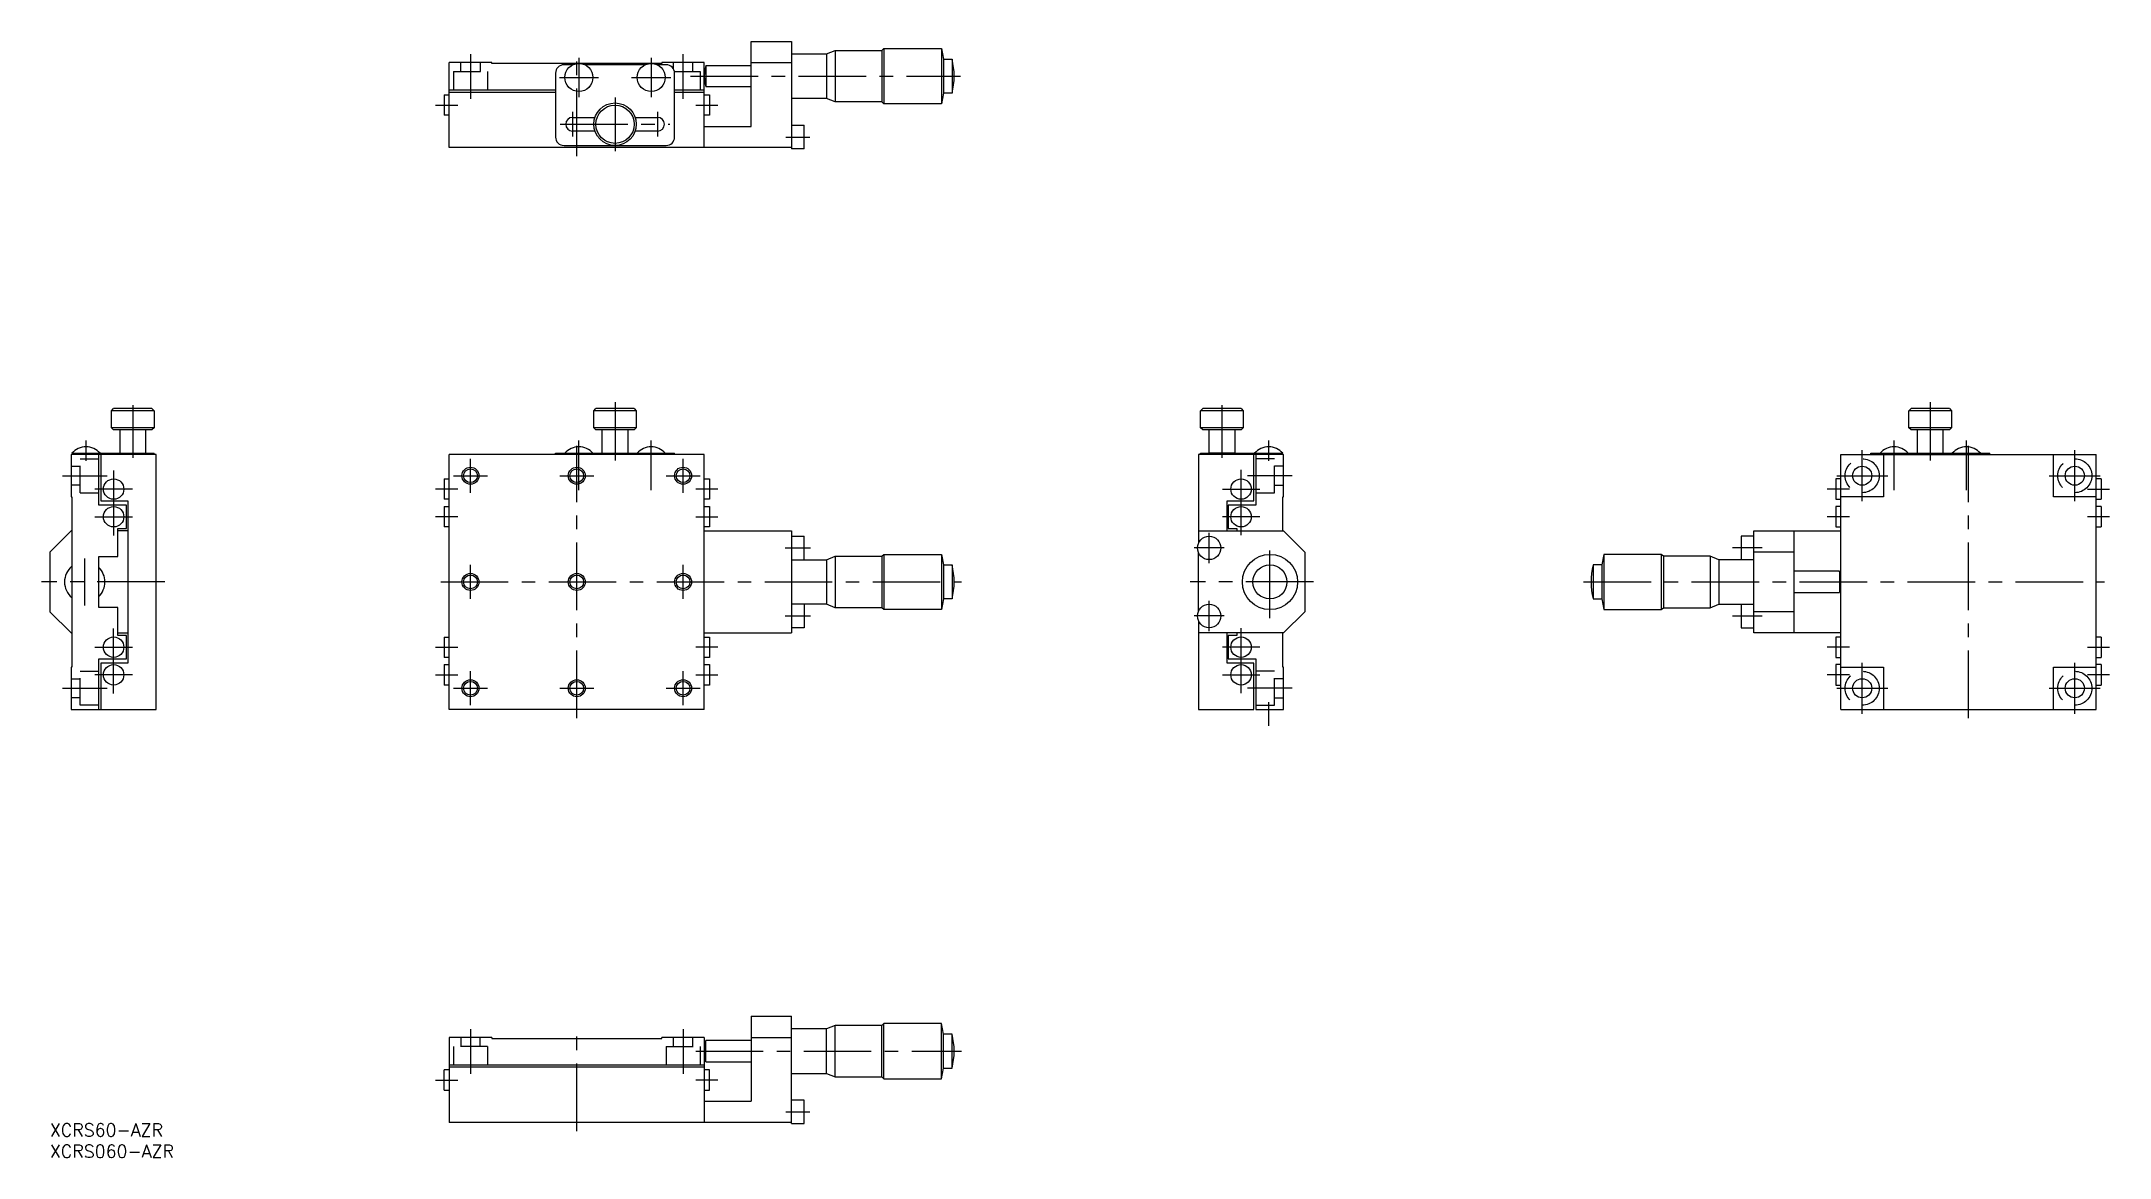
# Model space of a CAD drawing. Extents: x -2 to 484, y -8 to 255.
import ezdxf

# ---------------------------------------------------------------- set-up
doc = ezdxf.new("R2010")
doc.units = 0
doc.header["$LTSCALE"] = 0.5
doc.linetypes.add('CENTER', pattern=[50.8, 31.75, -6.35, 6.35, -6.35])
doc.linetypes.add('DASHED', pattern=[19.05, 12.7, -6.35])
for name, color, linetype in [('MSM_CENTER', 1, 'CENTER'), ('MSM_CONTINUOUS', 7, 'CONTINUOUS'), ('MSM_DASHED', 4, 'DASHED'), ('MSM_NARROW', 5, 'CONTINUOUS'), ('MSM_PART_NUMBER', 7, 'CONTINUOUS')]:
    doc.layers.add(name, color=color, linetype=linetype)
doc.styles.get("Standard").update_dxf_attribs({"font": 'txt.shx', "height": 3, "bigfont": 'bigfont.shx'})

# ---------------------------------------------------------------- blocks, each defined once
blk = doc.blocks.new('*U59')
at = {"layer": 'MSM_PART_NUMBER'}
blk.add_text('XCRS60-AZR', height=3, dxfattribs=at).set_placement((0, -3))
blk = doc.blocks.new('*U60')
at = {"layer": 'MSM_PART_NUMBER'}
blk.add_text('XCRS060-AZR', height=3, dxfattribs=at).set_placement((0, -8))

msp = doc.modelspace()

# ---------------------------------------------------------------- linework, layer by layer
at = {"layer": 'MSM_CENTER'}
for p, q in [((98.92, 251.6), (98.92, 241.1)), ((123.92, 227.6), (123.92, 251.6)), ((124.42, 250.71), (124.42, 241.49)), ((141.42, 250.71), (141.42, 241.49)), ((148.92, 241.1), (148.92, 251.6)), ((119.82, 246.1), (129.03, 246.1)), ((136.82, 246.1), (146.03, 246.1)), ((150.67, 246.4), (214.17, 246.4)), ((90.72, 239.6), (95.92, 239.6)), ((132.92, 241.41), (132.92, 228.79)), ((151.92, 239.6), (157.12, 239.6)), ((120.02, 235.1), (145.83, 235.1)), ((122.92, 238.01), (122.92, 232.19)), ((142.92, 238.01), (142.92, 232.19)), ((173.12, 232.1), (178.73, 232.1)), ((19.5, 169.02), (19.5, 156.63)), ((132.92, 169.69), (132.92, 155.96)), ((275.65, 169.02), (275.65, 156.63)), ((442.23, 169.69), (442.23, 155.96)), ((8.5, 155.93), (8.5, 160.69)), ((124.42, 149), (124.42, 160.69)), ((141.42, 149), (141.42, 160.69)), ((286.65, 155.93), (286.65, 160.69)), ((433.73, 149), (433.73, 160.69)), ((450.73, 149), (450.73, 160.69)), ((98.92, 148.43), (98.92, 156.43)), ((123.92, 95.42), (123.92, 159.43)), ((148.92, 148.43), (148.92, 156.43)), ((426.23, 146.43), (426.23, 158.43)), ((451.23, 95.42), (451.23, 159.43)), ((476.23, 146.43), (476.23, 158.43)), ((3, 152.42), (13.5, 152.42)), ((15, 153.68), (15, 138.38)), ((94.92, 152.42), (102.92, 152.42)), ((119.92, 152.42), (127.92, 152.42)), ((144.92, 152.42), (152.92, 152.42)), ((280.15, 138.47), (280.15, 153.78)), ((292.15, 152.42), (281.65, 152.42)), ((420.23, 152.42), (432.23, 152.42)), ((470.23, 152.42), (482.23, 152.42)), ((19.4, 149.27), (10.6, 149.27)), ((95.92, 149.27), (90.72, 149.27)), ((157.12, 149.27), (151.92, 149.27)), ((275.75, 149.27), (284.55, 149.27)), ((423.23, 149.27), (418.03, 149.27)), ((479.23, 149.27), (484.43, 149.27)), ((10.6, 142.77), (19.4, 142.77)), ((95.92, 142.77), (90.72, 142.77)), ((151.92, 142.77), (157.12, 142.77)), ((284.55, 142.77), (275.75, 142.77)), ((423.23, 142.77), (418.03, 142.77)), ((484.43, 142.77), (479.23, 142.77)), ((272.65, 131.88), (272.65, 138.97)), ((8.2, 121.88), (8.2, 132.97)), ((98.92, 123.42), (98.92, 131.42)), ((148.92, 123.42), (148.92, 131.42)), ((172.96, 135.43), (178.89, 135.43)), ((276.2, 135.43), (269.1, 135.43)), ((286.95, 118.92), (286.95, 135.93)), ((402.73, 135.43), (395.73, 135.43)), ((27, 127.42), (-2, 127.42)), ((91.92, 127.42), (214.43, 127.42)), ((297.15, 127.42), (268.15, 127.42)), ((360.72, 127.42), (483.23, 127.42)), ((272.65, 115.88), (272.65, 122.97)), ((172.96, 119.42), (178.89, 119.42)), ((276.2, 119.42), (269.1, 119.42)), ((395.73, 119.42), (402.73, 119.42)), ((10.6, 112.08), (19.4, 112.08)), ((15, 101.17), (15, 116.47)), ((90.72, 112.08), (95.92, 112.08)), ((157.12, 112.08), (151.92, 112.08)), ((284.55, 112.08), (275.75, 112.08)), ((280.15, 101.28), (280.15, 116.58)), ((423.23, 112.08), (418.03, 112.08)), ((479.23, 112.08), (484.43, 112.08)), ((426.23, 96.42), (426.23, 108.42)), ((476.23, 96.42), (476.23, 108.42)), ((3, 102.42), (13.5, 102.42)), ((19.4, 105.58), (10.6, 105.58)), ((90.72, 105.58), (95.92, 105.58)), ((94.92, 102.42), (102.92, 102.42)), ((98.92, 98.42), (98.92, 106.42)), ((119.92, 102.42), (127.92, 102.42)), ((144.92, 102.42), (152.92, 102.42)), ((148.92, 98.42), (148.92, 106.42)), ((151.92, 105.58), (157.12, 105.58)), ((275.75, 105.58), (284.55, 105.58)), ((292.15, 102.42), (281.65, 102.42)), ((423.23, 105.58), (418.03, 105.58)), ((420.23, 102.42), (432.23, 102.42)), ((470.23, 102.42), (482.23, 102.42)), ((484.43, 105.58), (479.23, 105.58)), ((286.65, 93.62), (286.65, 99.13)), ((98.92, 22.25), (98.92, 11.75)), ((123.92, -1.75), (123.92, 22.25)), ((148.92, 22.25), (148.92, 11.75)), ((151.92, 17.05), (214.43, 17.05)), ((90.72, 10.25), (95.92, 10.25)), ((157.12, 10.25), (151.92, 10.25)), ((173.12, 2.75), (178.73, 2.75))]:
    msp.add_line(p, q, dxfattribs=at)
at = {"layer": 'MSM_CONTINUOUS'}
for p, q in [((164.92, 234.6), (164.92, 254.6)), ((164.92, 254.6), (174.42, 254.6)), ((174.42, 254.6), (174.42, 229.35)), ((103.92, 249.6), (93.92, 249.6)), ((93.92, 229.6), (93.92, 249.6)), ((103.92, 249.4), (103.92, 249.6)), ((143.92, 249.4), (103.92, 249.4)), ((123.05, 249.1), (120.92, 249.1)), ((140.05, 249.1), (125.8, 249.1)), ((144.92, 249.1), (142.8, 249.1)), ((153.92, 249.6), (143.92, 249.6)), ((143.92, 249.6), (143.92, 249.4)), ((153.92, 229.6), (153.92, 249.6)), ((154.29, 248.9), (164.92, 248.9)), ((154.29, 248.9), (154.29, 243.9)), ((164.92, 249.6), (174.42, 249.6)), ((174.42, 251.65), (182.67, 251.65)), ((182.67, 251.65), (184.67, 252.45)), ((182.67, 251.65), (182.67, 241.15)), ((184.67, 252.45), (195.67, 252.45)), ((184.67, 252.45), (184.67, 240.35)), ((195.67, 252.45), (196.17, 252.9)), ((195.67, 252.45), (195.67, 240.35)), ((196.17, 252.9), (209.67, 252.9)), ((196.17, 252.9), (196.17, 239.9)), ((209.67, 252.9), (210.17, 250.4)), ((209.67, 252.9), (209.67, 239.9)), ((210.17, 250.4), (212.17, 250.4)), ((210.17, 250.4), (210.17, 242.4)), ((212.17, 250.4), (212.17, 242.4)), ((118.92, 247.1), (118.92, 232.1)), ((146.92, 232.1), (146.92, 247.1)), ((164.92, 243.9), (154.29, 243.9)), ((92.72, 242), (92.72, 237.2)), ((92.72, 242), (93.92, 242)), ((118.92, 243.1), (93.92, 243.1)), ((118.92, 242.6), (93.92, 242.6)), ((153.92, 243.1), (146.92, 243.1)), ((153.92, 242.6), (146.92, 242.6)), ((153.92, 242), (155.12, 242)), ((155.12, 242), (155.12, 237.2)), ((182.67, 241.15), (174.42, 241.15)), ((184.67, 240.35), (182.67, 241.15)), ((195.67, 240.35), (184.67, 240.35)), ((196.17, 239.9), (195.67, 240.35)), ((209.67, 239.9), (196.17, 239.9)), ((210.17, 242.4), (209.67, 239.9)), ((212.17, 242.4), (210.17, 242.4)), ((93.92, 237.2), (92.72, 237.2)), ((122.92, 236.7), (128.19, 236.7)), ((128.19, 233.5), (122.92, 233.5)), ((137.66, 236.7), (142.92, 236.7)), ((142.92, 233.5), (137.66, 233.5)), ((155.12, 237.2), (153.92, 237.2)), ((153.92, 234.6), (164.92, 234.6)), ((174.42, 234.85), (177.42, 234.85)), ((177.42, 229.35), (177.42, 234.85)), ((174.42, 229.6), (93.92, 229.6)), ((120.92, 230.1), (144.92, 230.1)), ((177.42, 229.35), (174.42, 229.35)), ((14.5, 167.72), (15, 168.22)), ((14.5, 163.72), (14.5, 167.72)), ((24.5, 167.72), (14.5, 167.72)), ((24, 168.22), (15, 168.22)), ((24, 168.22), (24.5, 167.72)), ((24.5, 167.72), (24.5, 163.72)), ((127.92, 167.72), (128.42, 168.22)), ((127.92, 163.72), (127.92, 167.72)), ((137.92, 167.72), (127.92, 167.72)), ((137.42, 168.22), (128.42, 168.22)), ((137.42, 168.22), (137.92, 167.72)), ((137.92, 167.72), (137.92, 163.72)), ((270.65, 167.72), (271.15, 168.22)), ((270.65, 163.72), (270.65, 167.72)), ((280.65, 167.72), (270.65, 167.72)), ((280.15, 168.22), (271.15, 168.22)), ((280.15, 168.22), (280.65, 167.72)), ((280.65, 167.72), (280.65, 163.72)), ((437.23, 167.72), (437.73, 168.22)), ((437.23, 163.72), (437.23, 167.72)), ((447.23, 167.72), (437.23, 167.72)), ((446.73, 168.22), (437.73, 168.22)), ((446.73, 168.22), (447.23, 167.72)), ((447.23, 167.72), (447.23, 163.72)), ((15, 163.22), (14.5, 163.72)), ((24.5, 163.72), (14.5, 163.72)), ((24, 163.22), (15, 163.22)), ((16.5, 157.72), (16.5, 163.22)), ((22.5, 163.22), (22.5, 157.72)), ((24.5, 163.72), (24, 163.22)), ((128.42, 163.22), (127.92, 163.72)), ((137.92, 163.72), (127.92, 163.72)), ((137.42, 163.22), (128.42, 163.22)), ((129.92, 157.72), (129.92, 163.22)), ((135.92, 163.22), (135.92, 157.72)), ((137.92, 163.72), (137.42, 163.22)), ((271.15, 163.22), (270.65, 163.72)), ((280.65, 163.72), (270.65, 163.72)), ((280.15, 163.22), (271.15, 163.22)), ((272.65, 157.72), (272.65, 163.22)), ((278.65, 163.22), (278.65, 157.72)), ((280.65, 163.72), (280.15, 163.22)), ((437.73, 163.22), (437.23, 163.72)), ((447.23, 163.72), (437.23, 163.72)), ((446.73, 163.22), (437.73, 163.22)), ((439.23, 157.72), (439.23, 163.22)), ((445.23, 163.22), (445.23, 157.72)), ((447.23, 163.72), (446.73, 163.22)), ((25, 157.42), (5, 157.42)), ((5, 157.42), (5, 147.43)), ((5.2, 157.72), (24.5, 157.72)), ((5.5, 157.42), (5.5, 157.72)), ((11.5, 145.53), (11.5, 157.42)), ((12, 157.42), (12, 146.52)), ((24.5, 157.42), (24.5, 157.72)), ((25, 97.42), (25, 157.42)), ((153.92, 157.42), (93.92, 157.42)), ((93.92, 97.42), (93.92, 157.42)), ((118.92, 157.42), (118.92, 157.72)), ((118.92, 157.72), (146.92, 157.72)), ((146.92, 157.42), (146.92, 157.72)), ((153.92, 97.42), (153.92, 157.42)), ((270.15, 157.42), (270.15, 136.57)), ((290.15, 157.42), (270.15, 157.42)), ((270.65, 157.42), (270.65, 157.72)), ((270.65, 157.72), (289.95, 157.72)), ((278.65, 157.72), (272.65, 157.72)), ((283.15, 146.52), (283.15, 157.42)), ((283.65, 157.42), (283.65, 145.53)), ((289.65, 157.42), (289.65, 157.72)), ((290.15, 147.43), (290.15, 157.42)), ((421.23, 97.42), (421.23, 157.42)), ((421.23, 157.42), (481.23, 157.42)), ((428.23, 157.42), (428.23, 157.72)), ((428.23, 157.72), (456.23, 157.72)), ((431.23, 157.42), (431.23, 147.43)), ((456.23, 157.42), (456.23, 157.72)), ((471.23, 147.43), (471.23, 157.42)), ((481.23, 97.42), (481.23, 157.42)), ((92.72, 151.68), (93.92, 151.68)), ((92.72, 151.68), (92.72, 146.88)), ((153.92, 151.68), (155.12, 151.68)), ((155.12, 151.68), (155.12, 146.88)), ((421.23, 151.68), (420.03, 151.68)), ((420.03, 151.68), (420.03, 146.88)), ((482.43, 151.68), (481.23, 151.68)), ((482.43, 151.68), (482.43, 146.88)), ((5, 147.43), (5.2, 147.43)), ((5.2, 147.43), (5.2, 107.42)), ((12, 146.52), (18.3, 146.52)), ((18.3, 146.52), (18.3, 108.33)), ((93.92, 146.88), (92.72, 146.88)), ((155.12, 146.88), (153.92, 146.88)), ((276.85, 139.42), (276.85, 146.52)), ((276.85, 146.52), (283.15, 146.52)), ((289.95, 139.42), (289.95, 147.43)), ((289.95, 147.43), (290.15, 147.43)), ((420.03, 146.88), (421.23, 146.88)), ((431.23, 147.43), (421.23, 147.43)), ((481.23, 147.43), (471.23, 147.43)), ((481.23, 146.88), (482.43, 146.88)), ((18, 145.53), (11.5, 145.53)), ((18, 140.03), (18, 145.53)), ((92.72, 145.18), (93.92, 145.18)), ((92.72, 145.18), (92.72, 140.38)), ((153.92, 145.18), (155.12, 145.18)), ((155.12, 145.18), (155.12, 140.38)), ((277.15, 145.53), (277.15, 140.03)), ((283.65, 145.53), (277.15, 145.53)), ((421.23, 145.18), (420.03, 145.18)), ((420.03, 145.18), (420.03, 140.38)), ((482.43, 145.18), (481.23, 145.18)), ((482.43, 145.18), (482.43, 140.38)), ((5, 139.42), (0, 134.43)), ((5.2, 139.42), (5, 139.42)), ((16, 133.43), (16, 140.03)), ((16, 140.03), (18, 140.03)), ((18.3, 139.42), (16, 139.42)), ((93.92, 140.38), (92.72, 140.38)), ((155.12, 140.38), (153.92, 140.38)), ((153.92, 139.42), (174.42, 139.42)), ((174.42, 139.42), (174.42, 115.42)), ((174.42, 138.18), (177.42, 138.18)), ((177.42, 132.67), (177.42, 138.18)), ((270.15, 139.42), (290.15, 139.42)), ((277.15, 140.03), (279.15, 140.03)), ((279.15, 140.03), (279.15, 139.42)), ((290.15, 139.42), (295.15, 134.43)), ((400.73, 138.18), (397.73, 138.18)), ((397.73, 138.18), (397.73, 132.67)), ((400.73, 115.42), (400.73, 139.42)), ((400.73, 139.42), (421.23, 139.42)), ((410.23, 115.42), (410.23, 139.42)), ((420.03, 140.38), (421.23, 140.38)), ((481.23, 140.38), (482.43, 140.38)), ((0, 134.43), (0, 120.42)), ((11.5, 121.42), (11.5, 133.43)), ((11.5, 133.43), (16, 133.43)), ((174.42, 132.67), (182.67, 132.67)), ((182.67, 132.67), (184.67, 133.47)), ((182.67, 132.67), (182.67, 122.17)), ((184.67, 133.47), (195.67, 133.47)), ((184.67, 133.47), (184.67, 121.37)), ((195.67, 133.47), (196.17, 133.92)), ((195.67, 133.47), (195.67, 121.37)), ((196.17, 133.92), (209.67, 133.92)), ((196.17, 133.92), (196.17, 120.92)), ((209.67, 133.92), (210.17, 131.42)), ((209.67, 133.92), (209.67, 120.92)), ((210.17, 131.42), (212.17, 131.42)), ((210.17, 131.42), (210.17, 123.42)), ((212.17, 131.42), (212.17, 123.42)), ((270.15, 120.57), (270.15, 134.28)), ((295.15, 134.43), (295.15, 120.42)), ((364.98, 131.42), (362.98, 131.42)), ((362.98, 131.42), (362.98, 123.42)), ((365.48, 133.92), (364.98, 131.42)), ((364.98, 131.42), (364.98, 123.42)), ((378.98, 133.92), (365.48, 133.92)), ((365.48, 133.92), (365.48, 120.92)), ((379.48, 133.47), (378.98, 133.92)), ((378.98, 133.92), (378.98, 120.92)), ((390.48, 133.47), (379.48, 133.47)), ((379.48, 133.47), (379.48, 121.37)), ((392.48, 132.67), (390.48, 133.47)), ((390.48, 133.47), (390.48, 121.37)), ((400.73, 132.67), (392.48, 132.67)), ((392.48, 132.67), (392.48, 122.17)), ((410.23, 134.43), (400.73, 134.43)), ((420.86, 129.93), (410.23, 129.93)), ((420.86, 129.93), (420.86, 124.92)), ((182.67, 122.17), (174.42, 122.17)), ((177.42, 122.17), (177.42, 116.67)), ((184.67, 121.37), (182.67, 122.17)), ((210.17, 123.42), (209.67, 120.92)), ((212.17, 123.42), (210.17, 123.42)), ((362.98, 123.42), (364.98, 123.42)), ((364.98, 123.42), (365.48, 120.92)), ((390.48, 121.37), (392.48, 122.17)), ((392.48, 122.17), (400.73, 122.17)), ((397.73, 122.17), (397.73, 116.67)), ((410.23, 124.92), (420.86, 124.92)), ((0, 120.42), (5, 115.42)), ((16, 121.42), (11.5, 121.42)), ((16, 114.83), (16, 121.42)), ((195.67, 121.37), (184.67, 121.37)), ((196.17, 120.92), (195.67, 121.37)), ((209.67, 120.92), (196.17, 120.92)), ((270.15, 118.28), (270.15, 97.42)), ((295.15, 120.42), (290.15, 115.42)), ((365.48, 120.92), (378.98, 120.92)), ((378.98, 120.92), (379.48, 121.37)), ((379.48, 121.37), (390.48, 121.37)), ((410.23, 120.42), (400.73, 120.42)), ((5, 115.42), (5.2, 115.42)), ((16, 115.42), (18.3, 115.42)), ((18, 114.83), (16, 114.83)), ((18, 109.33), (18, 114.83)), ((92.72, 114.47), (93.92, 114.47)), ((92.72, 114.47), (92.72, 109.67)), ((153.92, 115.42), (174.42, 115.42)), ((153.92, 114.47), (155.12, 114.47)), ((155.12, 114.47), (155.12, 109.67)), ((177.42, 116.67), (174.42, 116.67)), ((290.15, 115.42), (270.15, 115.42)), ((276.85, 108.33), (276.85, 115.42)), ((277.15, 114.83), (277.15, 109.33)), ((279.15, 114.83), (277.15, 114.83)), ((279.15, 115.42), (279.15, 114.83)), ((289.95, 107.42), (289.95, 115.42)), ((397.73, 116.67), (400.73, 116.67)), ((421.23, 115.42), (400.73, 115.42)), ((421.23, 114.47), (420.03, 114.47)), ((420.03, 114.47), (420.03, 109.67)), ((482.43, 114.47), (481.23, 114.47)), ((482.43, 114.47), (482.43, 109.67)), ((5, 107.42), (5, 97.42)), ((5.2, 107.42), (5, 107.42)), ((11.5, 97.42), (11.5, 109.33)), ((11.5, 109.33), (18, 109.33)), ((12, 108.33), (12, 97.42)), ((18.3, 108.33), (12, 108.33)), ((93.92, 109.67), (92.72, 109.67)), ((92.72, 107.97), (93.92, 107.97)), ((92.72, 107.97), (92.72, 103.17)), ((155.12, 109.67), (153.92, 109.67)), ((153.92, 107.97), (155.12, 107.97)), ((155.12, 107.97), (155.12, 103.17)), ((283.15, 108.33), (276.85, 108.33)), ((277.15, 109.33), (283.65, 109.33)), ((283.15, 97.42), (283.15, 108.33)), ((283.65, 109.33), (283.65, 97.42)), ((290.15, 107.42), (289.95, 107.42)), ((290.15, 97.42), (290.15, 107.42)), ((420.03, 109.67), (421.23, 109.67)), ((421.23, 107.97), (420.03, 107.97)), ((420.03, 107.97), (420.03, 103.17)), ((421.23, 107.42), (431.23, 107.42)), ((431.23, 107.42), (431.23, 97.42)), ((471.23, 97.42), (471.23, 107.42)), ((471.23, 107.42), (481.23, 107.42)), ((481.23, 109.67), (482.43, 109.67)), ((482.43, 107.97), (481.23, 107.97)), ((482.43, 107.97), (482.43, 103.17)), ((93.92, 103.17), (92.72, 103.17)), ((155.12, 103.17), (153.92, 103.17)), ((420.03, 103.17), (421.23, 103.17)), ((481.23, 103.17), (482.43, 103.17)), ((5, 97.42), (25, 97.42)), ((153.92, 97.42), (93.92, 97.42)), ((270.15, 97.42), (283.15, 97.42)), ((283.65, 97.42), (290.15, 97.42)), ((421.23, 97.42), (481.23, 97.42)), ((164.92, 25.25), (164.92, 5.25)), ((164.92, 25.25), (174.42, 25.25)), ((174.42, 0), (174.42, 25.25)), ((103.92, 20.25), (93.92, 20.25)), ((93.92, 20.25), (93.92, 0.25)), ((103.92, 20.25), (103.92, 20.05)), ((103.92, 20.05), (143.92, 20.05)), ((153.92, 20.25), (143.92, 20.25)), ((143.92, 20.05), (143.92, 20.25)), ((153.92, 20.25), (153.92, 0.25)), ((164.92, 19.55), (154.29, 19.55)), ((154.29, 14.55), (154.29, 19.55)), ((164.92, 20.25), (174.42, 20.25)), ((182.67, 22.3), (174.42, 22.3)), ((184.67, 23.1), (182.67, 22.3)), ((182.67, 11.8), (182.67, 22.3)), ((195.67, 23.1), (184.67, 23.1)), ((184.67, 11), (184.67, 23.1)), ((196.17, 23.55), (195.67, 23.1)), ((195.67, 11), (195.67, 23.1)), ((209.67, 23.55), (196.17, 23.55)), ((196.17, 10.55), (196.17, 23.55)), ((210.17, 21.05), (209.67, 23.55)), ((209.67, 10.55), (209.67, 23.55)), ((212.17, 21.05), (210.17, 21.05)), ((210.17, 13.05), (210.17, 21.05)), ((212.17, 13.05), (212.17, 21.05)), ((92.72, 7.85), (92.72, 12.65)), ((93.92, 12.65), (92.72, 12.65)), ((153.92, 13.75), (93.92, 13.75)), ((153.92, 13.25), (93.92, 13.25)), ((155.12, 12.65), (153.92, 12.65)), ((154.29, 14.55), (164.92, 14.55)), ((155.12, 7.85), (155.12, 12.65)), ((174.42, 11.8), (182.67, 11.8)), ((182.67, 11.8), (184.67, 11)), ((184.67, 11), (195.67, 11)), ((195.67, 11), (196.17, 10.55)), ((196.17, 10.55), (209.67, 10.55)), ((209.67, 10.55), (210.17, 13.05)), ((210.17, 13.05), (212.17, 13.05)), ((92.72, 7.85), (93.92, 7.85)), ((153.92, 7.85), (155.12, 7.85)), ((153.92, 5.25), (164.92, 5.25)), ((177.42, 5.5), (174.42, 5.5)), ((177.42, 0), (177.42, 5.5)), ((174.42, 0.25), (93.92, 0.25)), ((174.42, 0), (177.42, 0))]:
    msp.add_line(p, q, dxfattribs=at)
for centre, radius in [((124.42, 246.1), 3.3), ((141.42, 246.1), 3.3), ((132.92, 235.1), 5), ((132.92, 235.1), 4.5), ((15, 149.27), 2.4), ((98.92, 152.42), 1.62), ((123.92, 152.42), 1.62), ((148.92, 152.42), 1.62), ((280.15, 149.27), 2.4), ((426.23, 152.42), 2.25), ((476.23, 152.42), 2.25), ((15, 142.77), 2.4), ((280.15, 142.77), 2.4), ((272.65, 135.43), 2.75), ((286.95, 127.42), 6.5), ((286.95, 127.42), 4), ((98.92, 127.42), 1.62), ((123.92, 127.42), 1.62), ((148.92, 127.42), 1.62), ((272.65, 119.42), 2.75), ((15, 112.08), 2.4), ((280.15, 112.08), 2.4), ((15, 105.58), 2.4), ((280.15, 105.58), 2.4), ((98.92, 102.42), 1.62), ((123.92, 102.42), 1.62), ((148.92, 102.42), 1.62), ((426.23, 102.42), 2.25), ((476.23, 102.42), 2.25)]:
    msp.add_circle(centre, radius, dxfattribs=at)
for centre, radius, start, end in [((120.92, 247.1), 2, 90, 180), ((144.92, 247.1), 2, 0, 90), ((162.55, 246.4), 8.63, 163.1627, 196.8373), ((196.42, 246.4), 16.25, 345.75, 14.25), ((122.92, 235.1), 1.6, 90, 270), ((142.92, 235.1), 1.6, 270, 90), ((120.92, 232.1), 2, 180, 270), ((144.92, 232.1), 2, 270, 0), ((8.5, 154.84), 4.38, 41.1121, 138.8879), ((124.42, 154.84), 4.38, 41.1121, 138.8879), ((141.42, 154.84), 4.38, 41.1121, 138.8879), ((286.65, 154.84), 4.38, 41.1121, 138.8879), ((433.73, 154.84), 4.38, 41.1121, 138.8879), ((450.73, 154.84), 4.38, 41.1121, 138.8879), ((196.42, 127.42), 16.25, 345.75, 14.25), ((378.73, 127.42), 16.25, 165.75, 194.25), ((8.2, 127.42), 4.75, 129.1667, 230.8333), ((8.2, 127.42), 4.75, 314.0063, 45.9937), ((412.6, 127.42), 8.63, 343.1627, 16.8373), ((162.55, 17.05), 8.63, 163.1627, 196.8373), ((196.42, 17.05), 16.25, 345.75, 14.25)]:
    msp.add_arc(centre, radius, start, end, dxfattribs=at)
at = {"layer": 'MSM_DASHED'}
for p, q in [((96.67, 247.5), (96.67, 249.6)), ((101.17, 249.6), (101.17, 247.5)), ((146.67, 248.07), (146.67, 249.6)), ((151.17, 249.6), (151.17, 247.5)), ((94.92, 247.5), (102.92, 247.5)), ((94.92, 247.5), (94.92, 243.1)), ((102.92, 247.5), (102.92, 243.1)), ((146.88, 247.5), (152.92, 247.5)), ((152.92, 247.5), (152.92, 243.1)), ((7.1, 156.43), (11.5, 156.43)), ((7.1, 148.43), (7.1, 156.43)), ((288.05, 156.43), (283.65, 156.43)), ((288.05, 148.43), (288.05, 156.43)), ((5, 154.68), (7.1, 154.68)), ((290.15, 154.68), (288.05, 154.68)), ((7.1, 150.18), (5, 150.18)), ((7.1, 148.43), (11.5, 148.43)), ((283.65, 148.43), (288.05, 148.43)), ((288.05, 150.18), (290.15, 150.18)), ((5, 104.67), (7.1, 104.67)), ((7.1, 98.42), (7.1, 106.42)), ((7.1, 106.42), (11.5, 106.42)), ((288.05, 106.42), (283.65, 106.42)), ((288.05, 98.42), (288.05, 106.42)), ((290.15, 104.67), (288.05, 104.67)), ((7.1, 100.17), (5, 100.17)), ((11.5, 98.42), (7.1, 98.42)), ((283.65, 98.42), (288.05, 98.42)), ((288.05, 100.17), (290.15, 100.17)), ((96.67, 20.25), (96.67, 18.15)), ((101.17, 18.15), (101.17, 20.25)), ((146.67, 18.15), (146.67, 20.25)), ((151.17, 20.25), (151.17, 18.15)), ((102.92, 18.15), (94.92, 18.15)), ((94.92, 18.15), (94.92, 13.75)), ((102.92, 18.15), (102.92, 13.75)), ((144.92, 18.15), (152.92, 18.15)), ((144.92, 18.15), (144.92, 13.75)), ((152.92, 18.15), (152.92, 13.75))]:
    msp.add_line(p, q, dxfattribs=at)
for centre in [(426.23, 152.42), (476.23, 152.42), (426.23, 102.42), (476.23, 102.42)]:
    msp.add_circle(centre, 4, dxfattribs=at)
at = {"layer": 'MSM_NARROW'}
for centre in [(98.92, 152.42), (123.92, 152.42), (148.92, 152.42), (98.92, 127.42), (123.92, 127.42), (148.92, 127.42), (98.92, 102.42), (123.92, 102.42), (148.92, 102.42)]:
    msp.add_circle(centre, 2, dxfattribs=at)

# ---------------------------------------------------------------- block references
at = {"layer": 'MSM_CONTINUOUS'}
for name in ['*U59', '*U60']:
    msp.add_blockref(name, (0, 0), dxfattribs=at)

doc.saveas('drawing.dxf')
